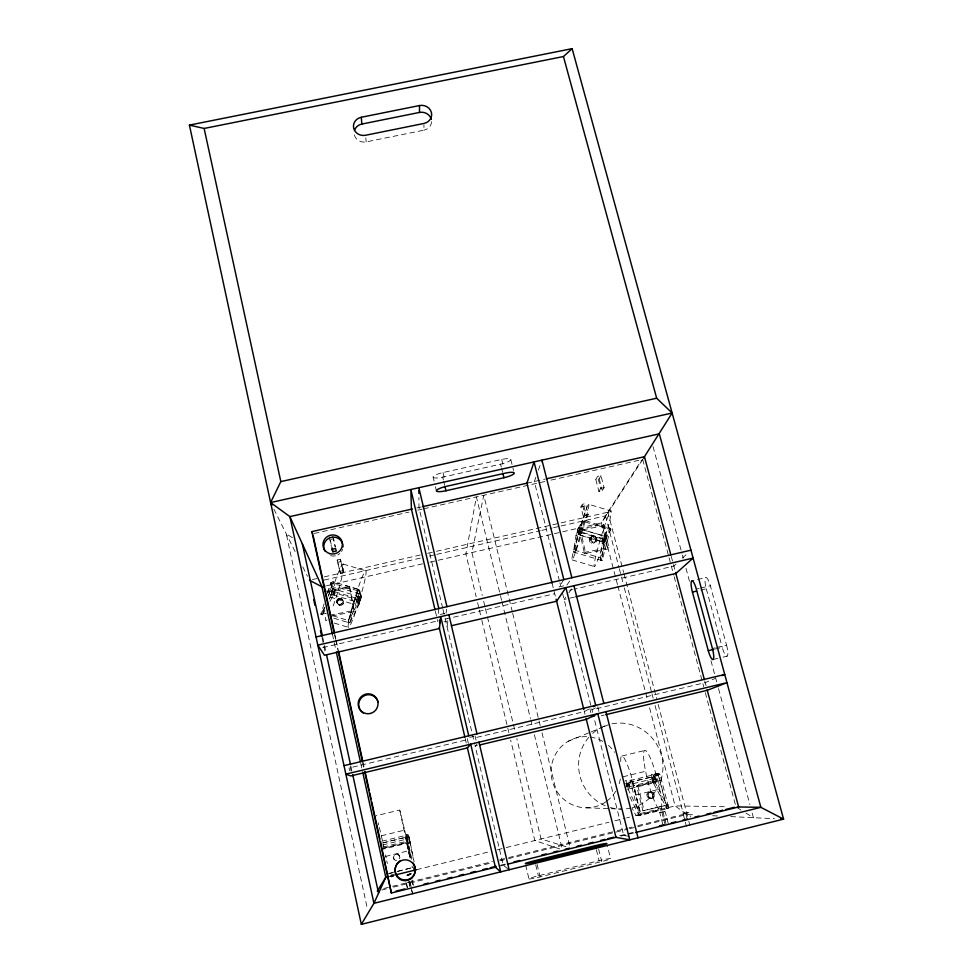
<?xml version="1.0" encoding="UTF-8"?>
<svg xmlns="http://www.w3.org/2000/svg" width="973" height="973" viewBox="0 0 973 973"><rect width="100%" height="100%" fill="white"/><g stroke="black" fill="none" stroke-linecap="round" stroke-linejoin="round"><path stroke-width="0.73" stroke-dasharray="4.87 3.65" d="M579.981 527.962A1.739 1.691 28 0 0 577.853 529.093L575.98 535.6L573.45 552.019L602.068 560.582L603.734 543.907L605.583 537.376L610.776 529.871L584.153 521.662L584.457 520.421A1.788 1.739 27.6 0 0 582.243 521.504L573.45 552.019L575.882 550.511L601.107 558.064L602.117 560.57L610.618 528.68L584.469 520.312C578.144 528.181 576.393 542.01 575.177 552.409L584.432 520.348L582.766 520.677M354.342 134.919A9.888 9.134 1.1 0 0 366.152 141.888L423.936 130.175L423.96 124.787M337.266 603.163L337.363 603.296A3.065 3.016 -25.7 0 0 338.215 603.99L338.859 604.403A3.065 3.004 -25.7 0 0 342.569 600.232L342.07 599.38A3.065 3.016 -25.7 0 0 341.231 598.699C338.19 596.948 335.162 601.192 337.412 603.746M604.549 542.277L606.252 536.804L578.339 528.521L576.709 533.982L604.634 542.314L606.24 536.792L604.586 542.362L606.264 536.853L604.452 536.451L602.883 541.779L604.598 536.366M575.165 552.53L573.45 551.898M332.693 594.795L334.469 589.273L332.815 594.685L331.002 594.284L332.705 588.641L360.922 597.142L360.326 599.806L359.183 602.761L330.966 594.26L332.547 588.823L334.42 589.139M438.823 608.551L438.215 614.936L444.77 613.416M609.268 529.166L609.56 527.913L600.353 559.949C601.521 548.894 601.278 536.293 609.56 527.84A1.788 1.739 30.8 0 1 610.74 530.017L610.801 529.774M357.444 602.141C356.799 596.753 362.905 595.002 359.901 601.132C356.75 605.51 358.344 598.833 359.207 596.607M446.084 613.112L446.607 609.244M589.687 539.273L592.533 536.147A3.004 2.931 30.5 0 1 593.603 536.05L596.096 537.741L595.707 540.939M447.045 626.734L447.933 620.944L447.312 618.329M627.403 783.01C628.704 795.841 631.501 782.243 625.724 783.399L654.61 776.32C656.884 777.974 656.653 785.357 653.649 781.355C650.317 774.642 657.712 776.223 656.216 782.219L627.244 789.346L629.032 788.896M409.317 838.835L408.745 836.476L410.107 842.545L381.684 849.514M334.226 592.776C332.389 601.715 338.166 581.842 334.226 592.776L356.811 599.575C355.048 608.089 360.448 588.908 356.811 599.575M580.042 528.971L578.4 534.53L580.066 529.044L578.388 528.473L576.721 534.031M654.476 782.645L652.822 776.782M602.518 538.397C600.159 547.398 605.291 530.99 602.518 538.397L580.273 531.745C577.853 540.72 582.924 524.313 580.273 531.745M359.171 602.774L360.874 597.118L359.183 602.761M332.766 588.665L331.002 594.284L332.705 588.641M333.812 618.183L349.769 622.975L359.219 604.111L361.336 597.434L359.669 591.657A1.824 1.788 -21.2 0 0 358.49 589.419L347.981 622.452L357.529 603.613L360.192 595.257L358.478 589.395L359.159 589.784M327.487 593.36L330.954 582.9L359.73 591.304L349.721 622.975L348.431 620.494L358.441 589.407L345.78 585.576M329.92 601.436L332.839 596.169L335.515 587.826L333.107 581.757L358.49 589.419M327.646 592.861L330.99 582.608L333.107 581.757L328.497 596.121M324.131 603.783L320.749 614.243L325.323 615.617M324.568 607.517L320.749 614.243L322.927 612.795L324.751 607.152M328.387 595.865L333.119 581.781A1.824 1.788 -23 0 0 330.844 582.973L333.301 588.981L329.689 598.298M324.8 607.602L322.489 614.766L324.824 610.667M410.083 858.137L406.702 842.423L385.028 847.738M383.447 842.849L406.483 837.206L406.483 834.335A1.861 1.824 -78.5 0 1 408.66 835.722L413.403 859.39M535.855 477.244L534.335 481.513L559.548 581.38M538.397 470.117L541.949 460.132M399.696 858.6L399.672 858.648A3.247 3.15 -77.8 0 0 397.264 854.537A3.247 3.15 -77.8 0 0 393.518 857.468A3.247 3.15 -77.8 0 0 396.704 860.971M591.134 537.035L590.477 538.422A3.004 2.931 30.5 0 0 590.72 540.185L591.183 540.891A3.004 2.931 30.5 0 0 592.034 541.56L593.226 541.925A3.004 2.931 30.5 0 0 594.296 541.827L595.062 541.487A3.004 2.931 30.5 0 0 596.157 540.234M580.881 506.969L582.316 504.318L585.43 503.613L588.288 514.656L586.792 517.222L583.703 517.928L580.881 506.969L583.958 506.264L585.43 503.613M595.829 479.543L597.556 476.369L600.949 475.602L604.099 487.643L602.311 490.708L598.942 491.474L595.829 479.543L599.186 478.777L600.949 475.602M583.703 517.928L585.174 515.374L582.316 504.318M598.942 491.474L600.706 488.41L597.556 476.369M578.084 528.607L582.438 521.054M579.324 530.48L580.212 528.959L603.613 524.374L608.891 547.58L607.845 549.003L584.505 553.613L579.324 530.48L602.591 525.907L603.613 524.374M657.955 773.705L667.064 808.806L653.588 783.362L651.302 774.484L658.198 773.973L666.906 806.982L668.84 808.368L660.193 775.092A1.885 1.824 64.3 0 0 657.955 773.705L631.927 780.078L625.992 780.674L628.254 789.577L640.927 815.265L631.927 780.078L640.733 813.44L639.139 815.715L628.485 794.004M436.512 551.277L607.87 512.199L601.423 522.939L617.454 584.518M563.841 579.604L559.134 586.901L565.593 585.393M561.093 525.979L605.498 515.848L641.645 460.071M642.776 459.292L601.423 522.939L554.111 533.751M596.376 539.431A3.004 2.931 30.5 0 0 596.121 537.789L595.646 537.084A3.004 2.931 30.5 0 0 594.807 536.403L594.077 536.391A3.004 2.919 30.5 0 0 592.229 536.415L590.502 538.057L591.11 540.331A3.004 2.919 30.7 0 1 594.673 537.193L594.929 536.816M593.202 537.716L593.712 536.938M584.505 553.613L585.43 552.226L608.891 547.58M591.608 543.323L592.107 542.569M595.804 537.704L595.768 537.68A3.004 2.919 30.7 0 1 596.315 542.058A3.004 2.919 30.7 0 1 591.888 542.01L592.618 541.803M594.673 542.46A2.992 2.907 30.6 0 0 592.934 537.643A2.992 2.907 30.6 0 0 589.614 541.45A2.992 2.907 30.6 0 0 594.673 542.46L595.902 540.672M566.894 585.101L570.202 580.2M565.702 597.264L564.121 599.49L574.423 597.094M568.852 592.837L572.221 588.106M341.572 599.052L341.292 599.441A3.065 3.004 -25.8 0 0 337.546 602.664L336.913 602.567A3.065 3.016 -25.7 0 1 336.707 600.876M477.001 744.187L475.152 746.06L478.084 745.354M676.016 564.072L673.888 566.055L573.985 589.249M682.426 558.113L687.765 553.151M631.781 780.151L631.927 780.078A1.885 1.824 66.7 0 0 630.613 782.341L639.139 815.715L668.84 808.368L655.315 782.937L653.479 775.834A1.837 1.776 64.8 0 0 651.302 774.484L658.21 773.657M588.738 709.195L584.359 711.604L473.304 738.227M595.415 707.943L591.985 709.779L705.23 682.632L714.997 678.546M591.815 536.464L594.223 536.172M338.178 598.748L338.932 598.431A3.065 3.016 -25.7 0 1 340.027 598.334L342.07 599.38L342.983 601.302A3.041 2.992 -25.9 0 1 339.845 605.51A3.041 2.992 -25.9 0 1 337.765 600.767A3.041 2.992 -25.9 0 1 342.995 601.302M582.28 521.455L584.153 521.662M568.341 741.219L590.319 732.207M591.231 731.866L602.567 727.196M603.929 726.636L609.378 724.411A43.238 41.973 65.8 0 1 661.36 755.279A43.238 41.973 65.8 0 1 632.365 807.699M653.479 775.834L660.205 775.019L626.636 782.706M409.451 839.431L407.614 840.027L406.969 836.95L408.745 836.476L410.095 842.533L409.536 840.185M500.499 865.252L506.386 863.793M619.716 835.722L634.432 832.073M500.621 865.921L506.13 864.559M620.908 836.123L634.153 832.839M525.663 865.046L528.971 878.899A10.569 0.742 -13.7 0 1 538.337 875.809L599.1 860.679A10.545 0.742 -13.5 0 1 610.582 858.587L607.128 844.832M528.984 878.911A10.569 0.742 -13.7 0 0 540.1 876.904L601.752 861.555A10.545 0.742 -13.5 0 0 610.582 858.587M406.483 837.206L408.137 836.208M389.139 873.328L396.388 871.54M397.835 871.176L412.333 867.6L394.783 872.307M642.91 810.752L668.244 804.878L642.91 810.752L636.597 786.111L661.822 780.139L636.597 786.111M387.497 874.107L393.323 872.672M390.574 875.153L394.43 874.192M640.733 813.44L666.906 806.982M390.209 876.211L394.612 875.128M416.639 869.692L490.064 851.57M497.41 849.757L504.756 847.945M506.228 847.58L609.025 822.221M614.9 820.774L625.177 818.232M626.648 817.867L629.58 817.15M635.454 815.69L675.116 805.912L727.755 806.775M389.334 876.697L393.554 875.651M637.266 815.52L660.497 809.779M638.908 815.41L640.696 814.96M666.809 808.514L668.597 808.077M391.037 876.941L393.603 876.308M662.783 824.289L659.718 812.382L662.905 811.591L665.179 811.677L668.293 823.693M659.718 812.382L665.179 811.677M684.943 820.677L683.046 813.416L689.285 812.662L690.441 817.065M407.286 882.414L409.718 881.818L412.443 894.005M683.046 813.416L689.285 812.662M383.739 888.483L391.085 886.671M392.557 886.306L492.472 861.591M499.818 859.767L507.164 857.955M508.636 857.59L615.897 831.051M617.356 830.687L627.646 828.145M629.117 827.78L632.061 827.062M637.935 825.603L683.484 814.34L694.527 814.863M381.708 890.04L387.607 888.58M393.506 887.121L492.314 862.674M499.684 860.85L507.067 859.025M508.538 858.66L627.986 829.105M629.47 828.741L686.987 814.498L675.116 805.912L649.149 706.216M381.319 835.807L404.634 830.103L400.329 812.078L399.721 810.01L375.919 815.788M622.951 776.795L645.598 771.261M381.805 841.231L406.082 835.296A1.922 1.873 -78.5 0 1 408.319 836.719L408.259 836.585M381.975 843.032L408.745 836.476L410.107 842.509M382.511 845.026L406.276 839.2C404.695 832.779 408.502 848.991 406.434 840.344M628.716 784.761C628.205 776.649 632.28 796.887 628.716 784.761L651.788 779.105C651.399 770.932 655.449 791.195 651.788 779.105M626.053 786.403L627.78 785.977M653.163 779.762L654.89 779.337C657.748 788.604 652.822 770.373 654.89 779.337M626.478 784.858L626.916 786.342L628.655 785.916M654.136 779.665L655.875 779.239M382.778 847.118L406.641 841.268M630.03 786.573L653.199 780.893M381.915 848.724L406.629 842.667M411.725 859.317L408.514 843.421L410.29 842.983L408.66 835.722M653.588 783.362L655.315 782.937M385.381 856.459L408.356 850.816L399.721 810.01M636.087 794.917L659.694 789.115M622.027 755.997L645.087 750.39M469.764 737.376L473.766 736.415M601.302 715.763L604.245 715.046M712.418 648.505L715.252 647.836M716.663 647.495L726.576 645.148L710.363 585.795A10.144 2.347 76 0 0 705.668 577.585L691.718 580.845M715.252 649.015L722.234 647.361A10.277 2.384 75.4 0 0 727.111 656.167L720.056 657.845M713.014 659.524L718.646 658.186M696.303 589.091L699.113 588.434M700.524 588.093L710.363 585.795M700.742 590.125L706.289 588.823A10.144 2.347 76 0 1 705.668 577.585M322.793 647.592L437.631 620.92M445.257 619.144L554.719 593.725M569.57 590.283L572.513 589.589M443.992 621.856L447.933 620.944M324.216 580.054L420.445 558.088M429.324 556.057L435.247 554.707M436.731 554.367L540.356 530.711M541.839 530.37L552.202 528.011M553.686 527.67L559.609 526.32M326.429 585.807L422.525 563.841M429.92 562.151L552.628 534.092M600.706 488.41L604.099 487.643M337.169 560.022L340.368 559.305L341.097 561.494L343.591 572.696L340.416 573.413L337.169 560.022L340.416 573.413M337.923 562.212L341.097 561.494M339.686 571.333L342.885 570.604L343.591 572.696M585.174 515.374L588.288 514.656M312.418 579.58L316.857 578.57M324.24 576.88L420.263 554.987M427.646 553.296L435.028 551.618M416.821 507.979L421.248 506.982M526.916 483.18L545.415 479.02M314.218 533.472L408.915 512.126M417.794 510.132L422.221 509.122M423.705 508.794L545.026 481.453M550.949 480.115L641.207 459.779M331.294 539.31L333.605 538.787L335.43 546.935M434.08 481.161L433.094 477.038A10.01 2.189 -13.5 0 1 443.019 472.55L501.715 459.438A9.985 2.177 -14 0 1 510.825 459.645L513.549 470.567M433.107 477.025A10.01 2.189 -13.5 0 0 442.703 477.135L500.584 464.182A9.985 2.177 -14 0 0 510.825 459.645M325.31 591.402L349.416 586.658L349.818 587.862L354.33 611.518L330.285 616.298M327.256 592.314L349.818 587.862M329.774 615.24L353.953 610.448L354.33 611.518M649.173 792.119L651.436 791.973M649.879 798.322L652.153 798.213A3.187 3.077 66.7 0 0 653.54 792.959A3.187 3.077 66.7 0 0 648.371 794.236A3.187 3.077 66.7 0 0 652.153 798.213M586.305 807.809L609.706 808.672M611.166 808.721L621.406 809.098A43.238 41.973 65.8 0 1 610.399 807.541M712.637 815.739L720.19 816.092M730.759 816.602L774.532 818.707M629.434 836.379L623.717 835.43L594.418 719.412M588.75 504.306A29.032 1.581 -73.3 0 1 577.269 547.118A29.032 1.581 -73.3 0 1 575.104 544.831A29.032 1.581 -73.3 0 1 588.75 504.306L611.068 510.971A29.044 2.055 -73.3 0 1 599.952 553.905A29.044 2.055 -73.3 0 1 596.984 551.375A29.044 2.055 -73.3 0 1 611.068 510.971M579.726 528.765L601.569 535.284M577.877 530.699L579.543 531.197M604.111 538.543L605.79 539.042M580.394 532.426L602.737 539.103M577.232 531.805L578.899 532.304M603.369 539.614L605.036 540.112M580.966 535.551L603.722 542.35M575.98 535.6L577.646 536.099M602.068 543.408L603.734 543.907M600.353 559.949L602.068 560.46M572.088 559.889L594.394 566.566M343.262 564.072L365.787 570.835M339.091 587.704L361.165 594.345M335.126 591.839L357.614 598.614M331.684 591.025L333.374 591.535M358.21 599.015L359.913 599.526M332.048 591.888L333.727 592.399M358.465 599.855L360.156 600.353M331.148 595.658L332.839 596.169M357.529 603.613L359.219 604.111M330.078 597.106L353.09 604.038M322.927 612.795L325.76 613.647M332.839 615.787L348.431 620.494M320.908 614.097L322.647 614.62M348.115 622.306L349.854 622.829M334.238 623.073L348.37 627.33M566.031 846.692L541.049 838.994L516.809 738.592M559.718 848.955L534.822 840.526L510.655 740.064M658.989 773.754L660.156 774.897M594.077 536.391L595.95 537.96A3.004 2.919 30.5 0 1 592.472 542.022M337.011 602.786L336.999 600.329L338.835 598.663A3.065 3.004 -25.7 0 1 340.72 598.626L342.253 599.684M342.399 599.94L342.435 599.964A3.065 3.004 -25.8 0 1 342.8 604.44A3.065 3.004 -25.8 0 1 338.263 604.379L338.276 604.148M740.964 809.998L735.989 806.921L705.279 692.557M745.95 813.075L753.418 817.685L751.825 811.823M292.447 537.692L286.269 533.873L367.502 909.354M507.942 868.877L503.236 865.277L475.031 745.525M273.863 509.086L295.391 552.117M302.773 566.858L307.456 576.235M338.835 604.318L339.419 604.355A3.065 3.016 -25.7 0 0 340.514 604.245L341.316 603.892A3.065 3.016 -25.7 0 0 342.472 602.615L342.739 601.788A3.065 3.016 -25.7 0 0 342.532 600.11M626.417 784.688L627.05 786.926M359.694 590.635L361.336 596.352M406.982 836.926L408.319 842.971L407.675 839.869M706.289 588.823L722.234 647.361M653.053 446.619L682.012 553.686M682.414 555.157L683.204 558.088M685.977 568.354L689.553 581.55M710.971 660.752L718.11 687.157M718.512 688.616L749.842 804.489M671.248 556.361L675.882 573.474M704.744 680.93L706.945 689.018M642.679 459.438L668.67 556.203M669.059 557.675L673.79 575.262M674.18 576.734L703.71 686.695M599.186 478.777L602.311 490.708M607.87 512.199L623.608 572.367M623.997 573.827L656.641 698.565M658.174 704.44L688.434 819.813M688.823 821.261L689.954 825.615M685.746 813.537L687.668 820.871M605.498 515.848L618.95 567.308M619.327 568.779L623.936 586.427M624.325 587.899L651.594 692.29M651.983 693.761L653.138 698.176M655.06 705.522L683.484 814.34M685.32 822.136L686.452 826.491M617.843 585.977L645.33 691.548M645.707 693.019L647.24 698.882M583.958 506.264L586.792 517.222M662.905 811.591L665.982 823.499M661.956 812.479L665.07 824.496M637.85 786.014L644.199 810.801M597.714 706.714L599.064 712.041M559.925 582.839L560.667 585.782M562.54 593.238L592.63 712.358M589.833 708.599L590.842 712.601M552.044 583.119L555.972 598.736M584.201 710.971L585.004 714.194M411.993 866.177L412.394 867.782M501.715 459.438L503.759 467.672M598.638 849.076L601.752 861.555M500.584 464.182L501.253 466.894M501.594 468.244L502.603 472.306M596.376 849.745L599.1 860.679M512.345 611.847L483.776 495.257L471.893 552.555L482.231 595.367M512.698 613.318L540.185 725.493M541.997 732.864L570.202 847.982M501.594 600.305L476.381 496.923L465.872 553.929L476.186 596.765M501.959 601.776L530.419 718.451M530.771 719.935L532.572 727.317M534.384 734.7L562.114 848.42M483.654 601.278L485.089 607.176M485.442 608.66L515.033 731.21M477.609 602.676L479.032 608.587M479.385 610.059L481.513 618.925M481.866 620.409L508.879 732.681M443.019 472.55L445.002 480.832M537.084 864.352L540.1 876.904M442.703 477.135L443.347 479.859M443.676 481.221L444.661 485.308M535.709 864.802L538.337 875.809M435.393 486.646L436.378 490.769M475.092 736.099L476.052 740.137M442.642 608.04L418.949 507.505L418.913 497.604M442.983 609.512L444.722 616.906M445.075 618.378L474.678 744.053M468.366 743.408L467.101 738.008L465.581 740.076L349.039 768.013L349.611 770.665M435.381 611.275L437.801 621.638M465.203 738.507L466.249 742.946M626.916 786.342L627.111 787.181M409.755 856.824L408.356 850.816M602.591 525.907L607.845 549.003M404.634 830.103L410.764 857.833M406.276 839.2L406.483 840.137M580.212 528.959L585.43 552.226M406.483 834.335L408.514 843.421M406.082 835.296L411.287 858.66M413.087 866.748L414.121 871.236M406.702 842.423L410.351 858.721M412.284 880.614L413.489 886.026M340.368 559.305L342.885 570.604M411.895 879.993L413.124 885.466M410.132 882.329L411.628 889.03M411.92 890.368L412.82 894.394M332.742 536.159L335.186 547.13M408.988 881.429L410.192 886.841M408.879 882.183L409.791 886.294M330.139 539.565L331.647 546.364M406.507 883.216L408.003 889.93M329.239 536.95L331.367 546.546M406.069 882.718L407.578 889.492M334.894 634.518L335.867 638.957M336.196 640.441L338.154 649.332M362.917 761.895L364.218 767.819M334.663 635.296L335.32 638.264M335.649 639.735L337.923 650.11M362.686 762.662L363.659 767.113M332.413 634.25L335.989 650.548M360.728 763.185L362.029 769.108M322.671 637.06L326.223 653.345M350.779 765.848L352.08 771.771M322.063 637.984L325.298 652.798M350.158 766.785L351.131 771.224M410.29 842.983L414.121 861.762M349.416 586.658L353.953 610.448M365.824 137.911L366.152 141.888M431.55 121.71A9.839 9.073 4.1 0 1 423.936 130.175M605.972 801.728A35.697 34.773 69.6 0 1 560.667 796.303A35.697 34.773 69.6 0 1 558.429 749.891A35.697 34.773 69.6 0 1 603.078 741.523M608.417 745.391A35.697 34.773 69.6 0 1 614.535 752.324M620.324 778.947A35.697 34.773 69.6 0 1 618.135 786.561M615.763 791.244A35.697 34.773 69.6 0 1 607.03 800.949M631.039 808.028A43.238 41.973 65.8 0 1 624.167 809.025M605.121 805.668A43.238 41.973 65.8 0 1 588.811 737.279M592.654 733.387A43.238 41.973 65.8 0 1 599.307 728.57M600.487 727.913A43.238 41.973 65.8 0 1 606.775 725.189M726.576 645.148A10.277 2.384 75.4 0 1 727.111 656.167M342.581 549.319A9.669 9.45 -17.3 0 1 341.511 551.569M339.881 553.479A9.669 9.45 -17.3 0 1 337.813 554.914M335.442 555.79A9.669 9.45 -17.3 0 1 330.443 555.619M336.974 600.061A3.065 3.016 -25.7 0 1 338.13 598.784M360.192 595.257A1.764 1.739 -22.2 0 1 361.336 597.434M333.301 588.981A1.776 1.739 -23.9 0 1 335.515 587.826M329.506 599.149A29.567 2.98 -72.9 0 1 343.615 564.462A29.567 2.98 -72.9 0 1 332.498 607.797M326.989 619.789A29.567 2.98 -72.9 0 1 326.137 613.233M590.684 537.728A3.004 2.931 30.5 0 1 591.766 536.488M604.379 535.247A1.739 1.691 31.2 0 1 605.583 537.376M396.607 860.594A3.223 3.138 -77.8 0 1 393.724 856.763A3.223 3.138 -77.8 0 1 397.872 854.33A3.223 3.138 -77.8 0 1 399.575 858.867M378.144 822.72A31.209 0.985 77.6 0 1 378.704 824.922M379.312 827.354A31.209 0.985 77.6 0 1 384.858 851.716M385.527 854.866A31.209 0.985 77.6 0 1 386.159 857.918M386.755 860.85A31.209 0.985 77.6 0 1 387.303 863.61M625.481 780.893A1.837 1.776 67.2 0 1 625.992 780.674M620.75 761.652A30.747 4.342 75.5 0 1 627.403 764.887A30.747 4.342 75.5 0 1 637.619 803.625A30.747 4.342 75.5 0 1 634.031 812.017M633.204 810.363A30.747 4.342 75.5 0 1 632.328 808.417M354.075 616.091A29.579 2.481 -73 0 0 366.006 571.042A29.579 2.481 -73 0 0 351.375 610.253A29.579 2.481 -73 0 0 354.075 616.091M648.176 794.236A3.174 3.065 66.7 0 0 651.946 798.213A3.174 3.065 66.7 0 0 653.345 792.971A3.174 3.065 66.7 0 0 648.176 794.236M646.996 794.272A3.162 3.053 66.8 0 0 650.742 798.237A3.162 3.053 66.8 0 0 652.129 793.007A3.162 3.053 66.8 0 0 646.996 794.272M644.284 763.841A30.698 4.829 75.3 0 0 659.949 809.779A30.698 4.829 75.3 0 0 653.649 766.7A30.698 4.829 75.3 0 0 644.284 763.841"/><path stroke-width="1.46" d="M495.829 867.113L391.353 892.995L380.516 841.864M189.419 125.103L572.136 48.65L783.581 819.132L361.324 924.35L189.419 125.103L204.135 128.46L280.832 481.599L270.603 502.555L271.941 505.23M361.324 924.35L373.936 903.321L385.795 877.293L362.686 772.076M377.281 891.134L385.795 877.293L388.738 876.576M572.136 48.65L563.452 56.543L656.666 398.212L672.136 413.026L643.481 458.222M593.348 706.666L595.695 705.376L565.872 587.607L556.605 601.229L451.484 625.7M721.966 675.639L724.763 674.471L344.041 765.654M396.011 891.134L404.841 888.945M423.973 884.202L428.388 883.107M435.746 881.283L440.161 880.2M447.519 878.376L451.934 877.281M459.292 875.457L463.707 874.362M471.066 872.538L475.481 871.443M482.839 869.619L487.254 868.524M490.197 867.794L496.084 866.335M513.744 861.969L519.631 860.509M541.718 855.036L546.133 853.941M553.491 852.117L557.906 851.034M565.264 849.21L569.679 848.115M577.038 846.291L581.453 845.196M588.811 843.372L593.226 842.277M600.584 840.453L604.999 839.358M607.943 838.629L613.829 837.169M659.451 825.87L663.866 824.776M671.224 822.951L675.639 821.869M683.01 820.044L687.425 818.95M694.783 817.125L699.198 816.031M706.556 814.206L710.971 813.112M713.914 812.382L722.744 810.193M725.688 809.463L734.518 807.286M507.602 864.194L616.493 837.218M635.624 832.474L738.629 806.958L707.103 689.723M595.354 845.646L534.712 860.679A10.557 0.632 -13.7 0 0 525.335 863.659A10.557 0.632 -13.7 0 0 536.415 861.555L597.957 846.303A10.521 0.62 -13.5 0 0 606.799 843.457A10.521 0.62 -13.5 0 0 595.354 845.646L596.035 848.383M396.072 874.763L416.639 869.692M591.864 716.602L594.491 715.97M479.543 745.002L586.305 719.363L597.787 713.659L629.75 839.857L615.982 837.352L586.05 718.317M605.717 714.693L707.286 690.295L726.989 682.657L345.889 774.131L350.767 775.943L467.417 747.921L470.701 744.175L500.718 871.869L495.391 867.223L467.295 747.386M708.283 650.682A10.289 2.274 75.5 0 0 713.039 659.524A10.289 2.274 75.5 0 0 712.418 648.505L696.303 589.091A10.156 2.25 76.1 0 0 691.73 580.832A10.156 2.25 76.1 0 0 692.423 592.071L708.283 650.682L713.866 649.344M692.423 592.071L696.583 591.098M575.882 596.753L675.882 573.474L693.129 558.076L317.855 645.148L324.459 655.255L439.419 628.509L440.733 616.639L468.731 735.795M316.079 636.974L690.976 550.171M324.946 586.147L321.99 586.816L309.475 580.249M332.851 551.788L336.33 551.01L335.49 548.492L331.988 549.295L332.851 551.788L331.951 547.714M334.335 633.812L311.859 531.623L412.382 508.988M422.732 506.653L527.682 483.009M546.899 478.692L644.454 456.714L670.859 554.902M445.962 490.757L503.953 477.731A9.998 2.08 -14 0 0 514.231 473.267A9.998 2.08 -14 0 0 505.133 473.17L446.327 486.354A10.034 2.104 -13.5 0 0 436.378 490.745A10.034 2.104 -13.5 0 0 445.962 490.757L444.989 486.67M280.832 481.599L656.666 398.212M672.136 413.026L270.603 502.555L289.881 516.614L321.99 586.816L332.413 634.25M361.275 117.271L419.497 105.546A9.937 9.158 4.1 0 1 431.416 112.54A9.937 9.158 4.1 0 1 423.973 123.449L365.605 135.259A9.985 9.207 1.1 0 1 353.686 128.229A9.985 9.207 1.1 0 1 361.275 117.271L361.859 124.058A9.888 9.134 1.1 0 0 354.573 130.2M361.859 124.058L419.509 112.43A9.839 9.073 4.1 0 1 431.294 119.351M204.135 128.46L563.452 56.543M737.449 806.945L760.85 807.322L783.581 819.132L780.565 818.998M311.859 531.623L312.734 533.8M675.59 572.489L704.343 679.458M541.949 460.132L571.869 577.743M573.9 585.746L603.832 703.43M605.948 711.713L638.02 837.802M563.841 579.604L534.043 461.907L526.916 483.18L552.044 583.119M556.118 599.283L583.824 709.499M502.944 473.669L503.953 477.731M418.864 487.716L446.96 606.666M448.881 614.754L477.001 733.812M478.984 742.18L509.122 869.777M438.823 608.551L410.849 489.516L411.433 509.195L435.028 609.803M439.431 620.166L440.051 622.769M439.188 627.549L464.863 737.035M313.063 535.284L334.25 631.55M338.482 650.803L362.588 760.412M365.203 772.258L369.108 790.027M369.764 792.995L371.066 798.918M371.71 801.874L379.859 838.908M338.251 651.594L362.357 761.19M364.632 771.553L391.353 892.995M336.317 652.032L360.399 761.701M302.323 543.81L322.355 635.588M326.551 654.829L350.462 764.377M352.725 774.739L378.57 893.165M313.671 599.502L314.96 605.425M320.445 630.589L321.735 636.512M418.876 490.538L418.889 493.372M419.497 105.546L419.509 112.43M412.637 862.54A10.362 10.058 -79.3 0 1 411.445 877.78A10.362 10.058 -79.3 0 1 396.814 875.396A10.362 10.058 -79.3 0 1 400.572 860.57M324.8 551.01A9.669 9.45 -17.3 0 1 331.331 537.339A9.669 9.45 -17.3 0 1 343.019 546.875M363.245 713.002A9.937 9.815 -55.2 0 1 362.868 696.559A9.937 9.815 -55.2 0 1 378.156 702.299M410.764 873.839L407.359 875.347L410.764 873.839M760.85 807.322L373.936 903.321L289.881 516.614L659.317 433.836L760.85 807.322M412.041 877.828A10.46 10.144 -79.3 0 0 408.125 860.241A10.46 10.144 -79.3 0 0 395.245 872.696A10.46 10.144 -79.3 0 0 412.041 877.828M329.725 553.613A9.754 9.523 -17.1 0 0 342.18 542.326A9.754 9.523 -17.1 0 0 326.113 537.522A9.754 9.523 -17.1 0 0 329.725 553.613M370.275 713.489A10.022 9.888 -54.9 0 0 375.42 696.936A10.022 9.888 -54.9 0 0 358.623 700.913A10.022 9.888 -54.9 0 0 370.275 713.489"/></g></svg>
